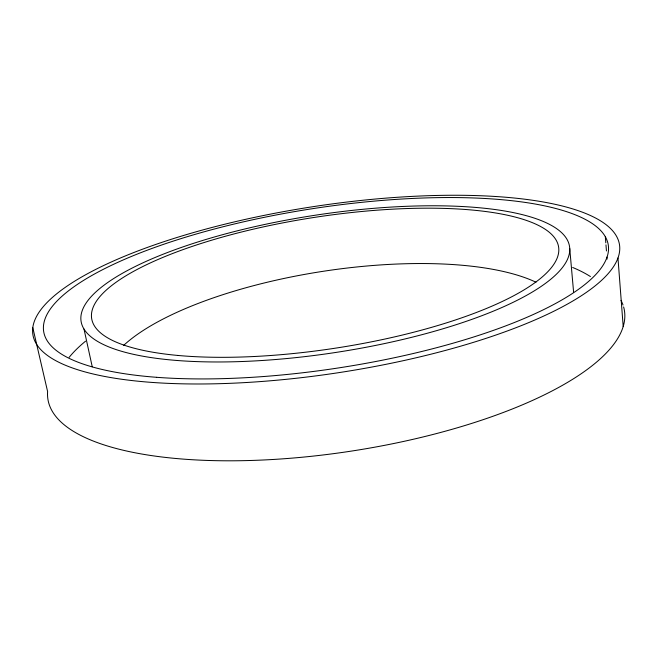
<?xml version="1.0" encoding="UTF-8"?>
<svg xmlns="http://www.w3.org/2000/svg" width="656" height="656" viewBox="0 0 656 656"><rect width="100%" height="100%" fill="white"/><g stroke="black" fill="none" stroke-linecap="round" stroke-linejoin="round"><path stroke-width="0.98" d="M32.8 327.647L47.609 391.575A291.641 97.309 -8.7 0 0 345.745 451.943A291.641 97.309 -8.7 0 0 623.61 306.942M84.009 329.082L92.242 366.778M569.728 248.411A247.082 69.38 -8.7 0 1 206.296 361.866A247.082 69.38 -8.7 0 1 199.859 241.334A247.082 69.38 -8.7 0 1 569.728 248.411L573.59 291.977M605.332 236.734L605.808 242.835M605.972 244.868L606.456 250.961M606.939 257.062L607.103 259.095M617.968 257.997A296.725 83.976 -8.7 0 1 152.208 382.432A296.725 83.976 -8.7 0 1 208.354 228.436A296.725 83.976 -8.7 0 1 617.968 257.997L623.2 326.532M621.011 300.391A291.641 97.309 -8.7 0 1 623.011 305.024M123.517 345.515A232.232 76.777 -8.7 0 1 323.064 271.313A232.232 76.777 -8.7 0 1 535.977 282.211M69.126 357.372A281.088 92.537 -8.7 0 1 85.583 341.161M572.663 267.468A281.088 92.537 -8.7 0 1 590.416 276.553M178.137 355.47A236.201 66.223 -8.7 0 0 555.96 260.703A236.201 66.223 -8.7 0 0 241.277 232.076A236.201 66.223 -8.7 0 0 178.137 355.47M156.612 377.307A285.59 80.672 -8.7 0 0 606.529 258.497A285.59 80.672 -8.7 0 0 214.758 228.911A285.59 80.672 -8.7 0 0 156.612 377.307"/></g></svg>
